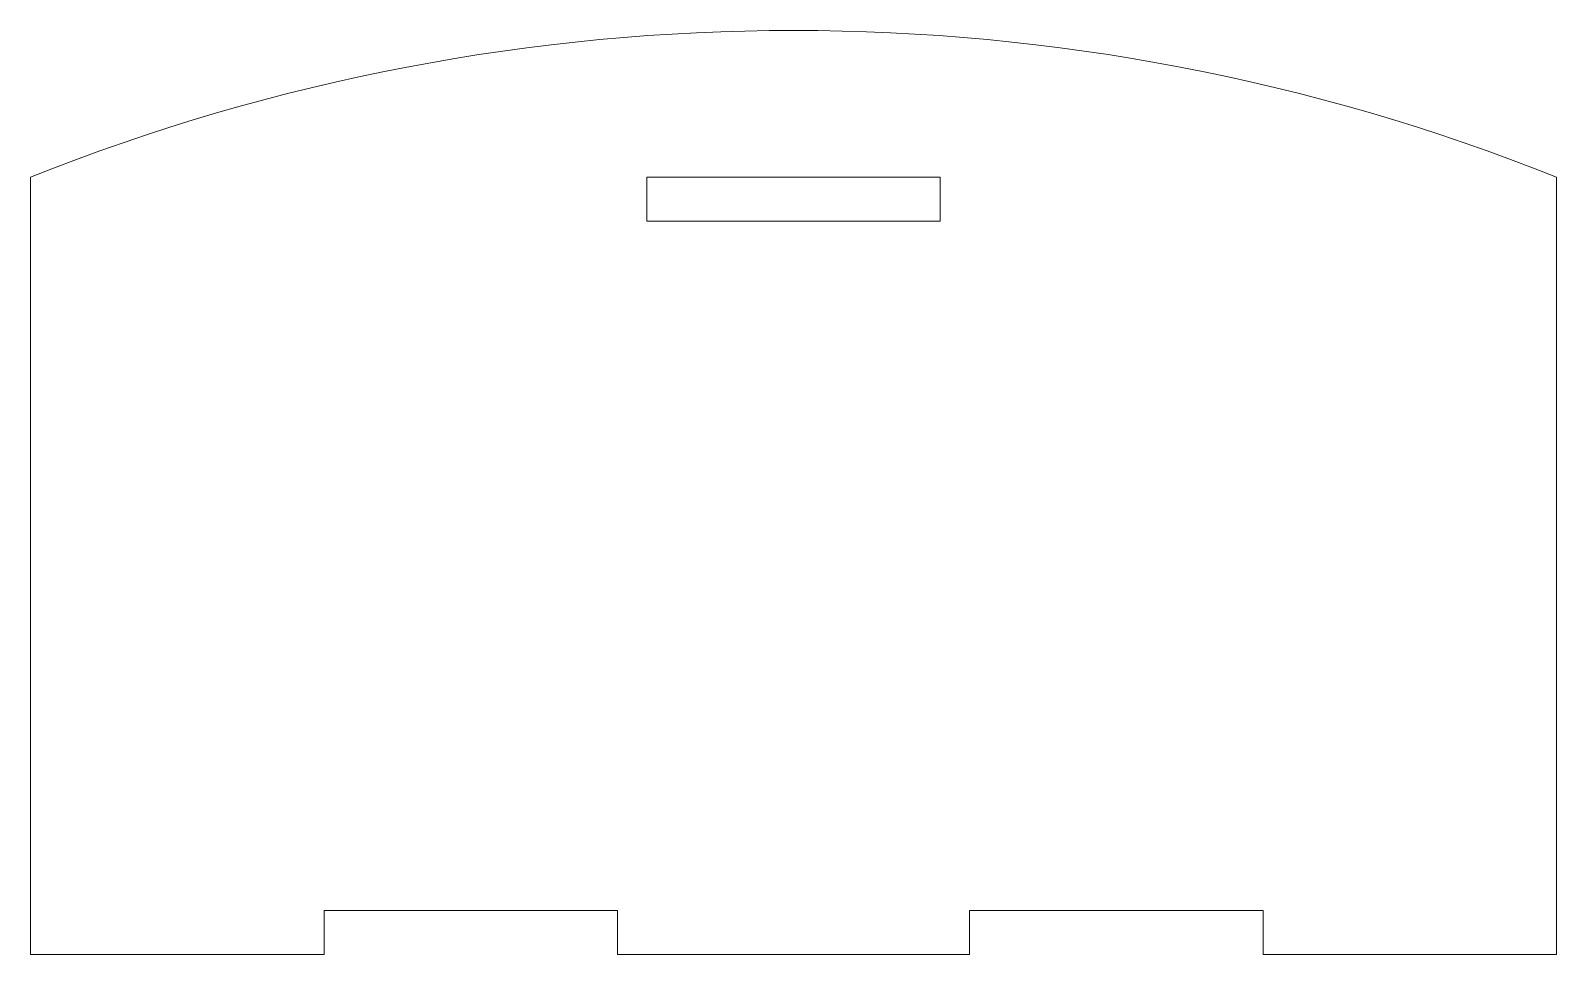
# Model space of a CAD drawing. Header units: millimetres. Extents: x -29 to 75, y -25 to 38.
import ezdxf

# ---------------------------------------------------------------- set-up
doc = ezdxf.new("R2010")
doc.units = ezdxf.units.MM

msp = doc.modelspace()

# ---------------------------------------------------------------- linework, layer by layer
at = {"color": 7, "linetype": 'Continuous', "lineweight": 15}
for p, q in [((-29.24, 27.6), (-29.24, -25.4)), ((32.76, 27.6), (12.76, 27.6)), ((12.76, 27.6), (12.76, 24.6)), ((32.76, 24.6), (32.76, 27.6)), ((74.76, -25.4), (74.76, 27.6)), ((12.76, 24.6), (32.76, 24.6)), ((-9.24, -22.4), (10.76, -22.4)), ((-9.24, -25.4), (-9.24, -22.4)), ((10.76, -22.4), (10.76, -25.4)), ((34.76, -22.4), (54.76, -22.4)), ((34.76, -25.4), (34.76, -22.4)), ((54.76, -22.4), (54.76, -25.4)), ((-29.24, -25.4), (-9.24, -25.4)), ((10.76, -25.4), (34.76, -25.4)), ((54.76, -25.4), (74.76, -25.4))]:
    msp.add_line(p, q, dxfattribs=at)
msp.add_arc((22.76, -102.6), 140.2, 68.2289, 111.7711, dxfattribs=at)

doc.saveas('drawing.dxf')
